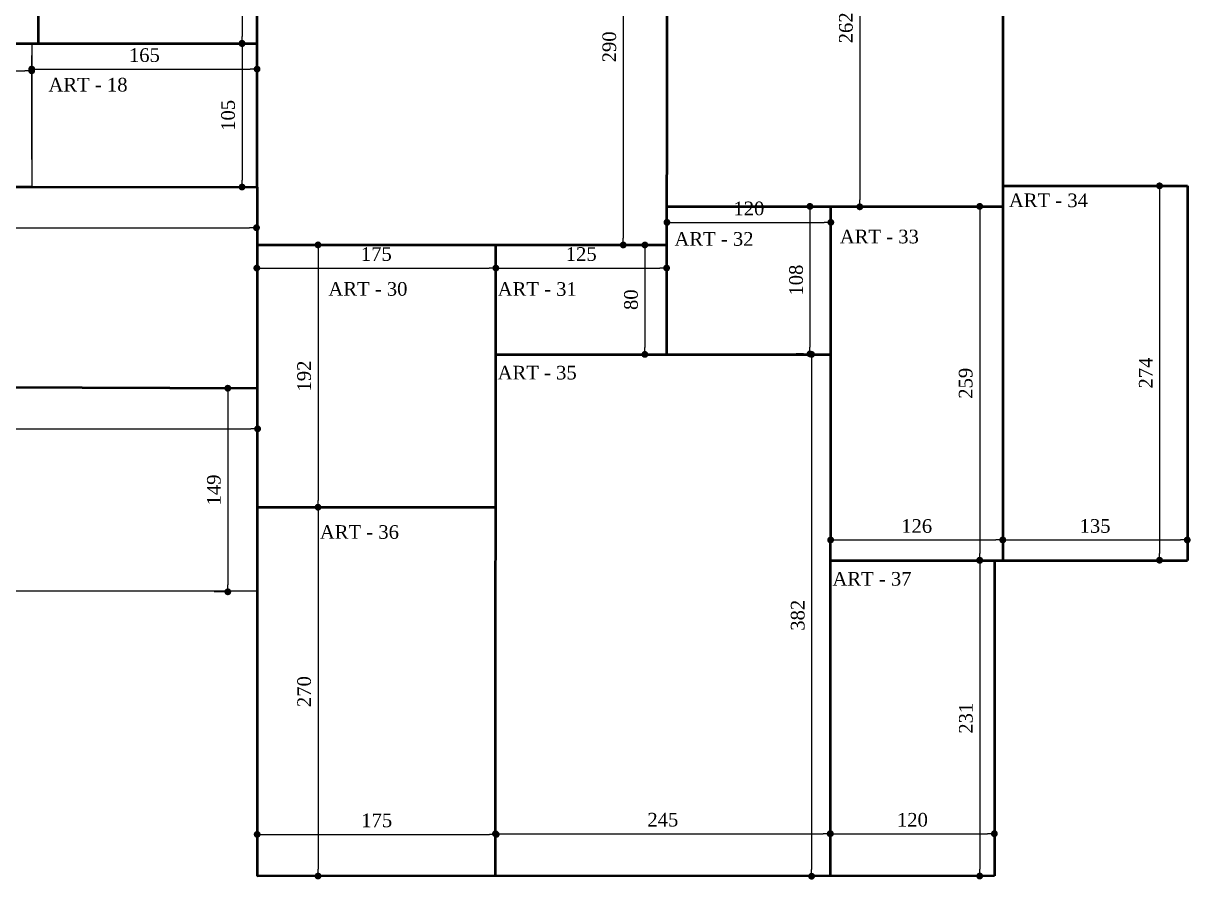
# Model space of a CAD drawing. Header units: centimetres. Extents: x -48696 to 156237, y -5617 to 29024.
# Drawn here: x 89852 to 90706, y 7364 to 7990 of the extents above; entities that cross this region are included whole.
import ezdxf

# ---------------------------------------------------------------- set-up
doc = ezdxf.new("R2010")
doc.units = ezdxf.units.CM
doc.layers.add('Parede Baixa', color=5, linetype='Continuous', lineweight=50)
doc.layers.add('Pilares Sub-solo', color=7, linetype='Continuous', lineweight=70)
doc.styles.add('Valéria', font='romantic.ttf', dxfattribs={"height": 10})
doc.dimstyles.new('Cota - 50', dxfattribs={"dimtxt": 10, "dimasz": 5, "dimexe": 10, "dimexo": 20, "dimgap": 5, "dimtad": 1, "dimtxsty": 'Valéria', "dimblk": 'DOT', "dimcen": 0, "dimclrd": 12, "dimclre": 12, "dimclrt": 2, "dimazin": 2, "dimtfac": 1, "dimtix": 1, "dimtmove": 0, "dimatfit": 3, "dimldrblk": 'DOT', "dimfxl": 1, "dimarcsym": 0})

# ---------------------------------------------------------------- blocks, each defined once
blk = doc.blocks.new('_Dot')
at = {"color": 0, "linetype": 'ByBlock', "lineweight": -2}
blk.add_line((-0.5, 0), (-1, 0), dxfattribs=at)
at = {"color": 0, "linetype": 'ByBlock', "const_width": 0.5}
blk.add_lwpolyline([(-0.25, 0, 1), (0.25, 0, 1)], format="xyb", close=True, dxfattribs=at)
blk = doc.blocks.new('*D1551')
at = {"color": 12, "lineweight": -2, "transparency": 16777216}
for p, q in [((89858.06, 7890.65), (89858.06, 7966.91)), ((90023.06, 7890.48), (90023.06, 7966.91)), ((89863.06, 7956.91), (90018.06, 7956.91))]:
    blk.add_line(p, q, dxfattribs=at)
at = {"layer": 'Defpoints', "color": 0, "transparency": 16777216}
for p in [(90023.06, 7956.91), (89858.06, 7870.65), (90023.06, 7870.48)]:
    blk.add_point(p, dxfattribs=at)
at = {"color": 12, "lineweight": -2, "transparency": 16777216, "xscale": 5, "yscale": 5, "zscale": 5, "rotation": 180}
blk.add_blockref('_Dot', (89858.06, 7956.91), dxfattribs=at)
at = {"color": 12, "lineweight": -2, "transparency": 16777216, "xscale": 5, "yscale": 5, "zscale": 5}
blk.add_blockref('_Dot', (90023.06, 7956.91), dxfattribs=at)
at = {"color": 2, "transparency": 16777216, "insert": (89940.56, 7967.1), "char_height": 10, "attachment_point": 5, "style": 'Valéria'}
blk.add_mtext('165', dxfattribs=at)
blk = doc.blocks.new('*D1552')
at = {"color": 12, "lineweight": -2, "transparency": 16777216}
for p, q in [((90068.06, 7828.23), (90077.67, 7828.23)), ((90067.67, 7823.23), (90067.67, 7641.23)), ((90067.95, 7636.23), (90077.67, 7636.23))]:
    blk.add_line(p, q, dxfattribs=at)
at = {"layer": 'Defpoints', "color": 0, "transparency": 16777216}
for p in [(90048.06, 7828.23), (90047.95, 7636.23), (90067.67, 7636.23)]:
    blk.add_point(p, dxfattribs=at)
at = {"color": 12, "lineweight": -2, "transparency": 16777216, "xscale": 5, "yscale": 5, "zscale": 5}
for p, rotation in [((90067.67, 7828.23), 90), ((90067.67, 7636.23), 270)]:
    blk.add_blockref('_Dot', p, dxfattribs=dict(at, rotation=rotation))
at = {"color": 2, "transparency": 16777216, "insert": (90057.51, 7732.23), "char_height": 10, "attachment_point": 5, "rotation": 90, "style": 'Valéria'}
blk.add_mtext('192', dxfattribs=at)
blk = doc.blocks.new('*D1557')
at = {"color": 12, "lineweight": -2, "transparency": 16777216}
for p, q in [((89557.08, 7955.83), (89557.08, 7945.66)), ((89562.08, 7955.66), (89853.08, 7955.66)), ((89858.08, 7955.65), (89858.08, 7945.66))]:
    blk.add_line(p, q, dxfattribs=at)
at = {"layer": 'Defpoints', "color": 0, "transparency": 16777216}
for p in [(89557.08, 7975.83), (89858.08, 7975.65), (89858.08, 7955.66)]:
    blk.add_point(p, dxfattribs=at)
at = {"color": 12, "lineweight": -2, "transparency": 16777216, "xscale": 5, "yscale": 5, "zscale": 5, "rotation": 180}
blk.add_blockref('_Dot', (89557.08, 7955.66), dxfattribs=at)
at = {"color": 12, "lineweight": -2, "transparency": 16777216, "xscale": 5, "yscale": 5, "zscale": 5}
blk.add_blockref('_Dot', (89858.08, 7955.66), dxfattribs=at)
at = {"color": 2, "transparency": 16777216, "insert": (89707.58, 7965.77), "char_height": 10, "attachment_point": 5, "style": 'Valéria'}
blk.add_mtext('301', dxfattribs=at)
blk = doc.blocks.new('*D1560')
at = {"color": 12, "lineweight": -2, "transparency": 16777216}
for p, q in [((90003.24, 8135.78), (90002.05, 8135.78)), ((90012.05, 8130.78), (90012.05, 7980.78)), ((90003.24, 7975.78), (90002.05, 7975.78))]:
    blk.add_line(p, q, dxfattribs=at)
at = {"layer": 'Defpoints', "color": 0, "transparency": 16777216}
for p in [(90023.24, 8135.78), (90012.05, 7975.78), (90023.24, 7975.78)]:
    blk.add_point(p, dxfattribs=at)
at = {"color": 12, "lineweight": -2, "transparency": 16777216, "xscale": 5, "yscale": 5, "zscale": 5}
for p, rotation in [((90012.05, 8135.78), 90), ((90012.05, 7975.78), 270)]:
    blk.add_blockref('_Dot', p, dxfattribs=dict(at, rotation=rotation))
at = {"color": 2, "transparency": 16777216, "insert": (90001.9, 8055.78), "char_height": 10, "attachment_point": 5, "rotation": 90, "style": 'Valéria'}
blk.add_mtext('160', dxfattribs=at)
blk = doc.blocks.new('*D1595')
at = {"color": 12, "lineweight": -2, "transparency": 16777216}
for p, q in [((90003.15, 7975.56), (90002.05, 7975.56)), ((90012.05, 7970.56), (90012.05, 7875.56)), ((90003.09, 7870.56), (90002.05, 7870.56))]:
    blk.add_line(p, q, dxfattribs=at)
at = {"layer": 'Defpoints', "color": 0, "transparency": 16777216}
for p in [(90023.15, 7975.56), (90012.05, 7870.56), (90023.09, 7870.56)]:
    blk.add_point(p, dxfattribs=at)
at = {"color": 12, "lineweight": -2, "transparency": 16777216, "xscale": 5, "yscale": 5, "zscale": 5}
for p, rotation in [((90012.05, 7975.56), 90), ((90012.05, 7870.56), 270)]:
    blk.add_blockref('_Dot', p, dxfattribs=dict(at, rotation=rotation))
at = {"color": 2, "transparency": 16777216, "insert": (90001.85, 7923.06), "char_height": 10, "attachment_point": 5, "rotation": 90, "style": 'Valéria'}
blk.add_mtext('105', dxfattribs=at)
blk = doc.blocks.new('*D1561')
at = {"color": 12, "lineweight": -2, "transparency": 16777216}
for p, q in [((89407.61, 7840.92), (89407.61, 7830.8)), ((89412.61, 7840.8), (90017.61, 7840.8)), ((90022.61, 7840.92), (90022.61, 7830.8))]:
    blk.add_line(p, q, dxfattribs=at)
at = {"layer": 'Defpoints', "color": 0, "transparency": 16777216}
for p in [(89407.61, 7860.92), (90022.61, 7860.92), (90022.61, 7840.8)]:
    blk.add_point(p, dxfattribs=at)
at = {"color": 12, "lineweight": -2, "transparency": 16777216, "xscale": 5, "yscale": 5, "zscale": 5, "rotation": 180}
blk.add_blockref('_Dot', (89407.61, 7840.8), dxfattribs=at)
at = {"color": 12, "lineweight": -2, "transparency": 16777216, "xscale": 5, "yscale": 5, "zscale": 5}
blk.add_blockref('_Dot', (90022.61, 7840.8), dxfattribs=at)
at = {"color": 2, "transparency": 16777216, "insert": (89715.11, 7850.99), "char_height": 10, "attachment_point": 5, "style": 'Valéria'}
blk.add_mtext('615', dxfattribs=at)
blk = doc.blocks.new('*D1563')
at = {"color": 12, "lineweight": -2, "transparency": 16777216}
for p, q in [((89496.46, 7705.64), (89496.46, 7683.56)), ((90023.45, 7705.33), (90023.45, 7683.56)), ((89501.46, 7693.56), (90018.45, 7693.56))]:
    blk.add_line(p, q, dxfattribs=at)
at = {"layer": 'Defpoints', "color": 0, "transparency": 16777216}
for p in [(89496.46, 7725.64), (90023.45, 7725.33), (90023.45, 7693.56)]:
    blk.add_point(p, dxfattribs=at)
at = {"color": 12, "lineweight": -2, "transparency": 16777216, "xscale": 5, "yscale": 5, "zscale": 5, "rotation": 180}
blk.add_blockref('_Dot', (89496.46, 7693.56), dxfattribs=at)
at = {"color": 12, "lineweight": -2, "transparency": 16777216, "xscale": 5, "yscale": 5, "zscale": 5}
blk.add_blockref('_Dot', (90023.45, 7693.56), dxfattribs=at)
at = {"color": 2, "transparency": 16777216, "insert": (89759.96, 7703.75), "char_height": 10, "attachment_point": 5, "style": 'Valéria'}
blk.add_mtext('527', dxfattribs=at)
blk = doc.blocks.new('*D1564')
at = {"color": 12, "lineweight": -2, "transparency": 16777216}
for p, q in [((90003.11, 7723.31), (89991.61, 7723.31)), ((90001.61, 7718.31), (90001.61, 7579.31)), ((90003.13, 7574.31), (89991.61, 7574.31))]:
    blk.add_line(p, q, dxfattribs=at)
at = {"layer": 'Defpoints', "color": 0, "transparency": 16777216}
for p in [(90023.11, 7723.31), (90001.61, 7574.31), (90023.13, 7574.31)]:
    blk.add_point(p, dxfattribs=at)
at = {"color": 12, "lineweight": -2, "transparency": 16777216, "xscale": 5, "yscale": 5, "zscale": 5}
for p, rotation in [((90001.61, 7723.31), 90), ((90001.61, 7574.31), 270)]:
    blk.add_blockref('_Dot', p, dxfattribs=dict(at, rotation=rotation))
at = {"color": 2, "transparency": 16777216, "insert": (89991.45, 7648.81), "char_height": 10, "attachment_point": 5, "rotation": 90, "style": 'Valéria'}
blk.add_mtext('149', dxfattribs=at)
blk = doc.blocks.new('*D1570')
at = {"color": 12, "lineweight": -2, "transparency": 16777216}
for p, q in [((90303.24, 8118.17), (90281.1, 8118.17)), ((90291.1, 8113.17), (90291.1, 7833.17)), ((90303.24, 7828.17), (90281.1, 7828.17))]:
    blk.add_line(p, q, dxfattribs=at)
at = {"layer": 'Defpoints', "color": 0, "transparency": 16777216}
for p in [(90323.24, 8118.17), (90291.1, 7828.17), (90323.24, 7828.17)]:
    blk.add_point(p, dxfattribs=at)
at = {"color": 12, "lineweight": -2, "transparency": 16777216, "xscale": 5, "yscale": 5, "zscale": 5}
for p, rotation in [((90291.1, 8118.17), 90), ((90291.1, 7828.17), 270)]:
    blk.add_blockref('_Dot', p, dxfattribs=dict(at, rotation=rotation))
at = {"color": 2, "transparency": 16777216, "insert": (90280.93, 7973.17), "char_height": 10, "attachment_point": 5, "rotation": 90, "style": 'Valéria'}
blk.add_mtext('290', dxfattribs=at)
blk = doc.blocks.new('*D1573')
at = {"color": 12, "lineweight": -2, "transparency": 16777216}
for p, q in [((90549, 8118.1), (90454.3, 8118.1)), ((90464.3, 8113.1), (90464.3, 7861.1)), ((90549, 7856.1), (90454.3, 7856.1))]:
    blk.add_line(p, q, dxfattribs=at)
at = {"layer": 'Defpoints', "color": 0, "transparency": 16777216}
for p in [(90569, 8118.1), (90464.3, 7856.1), (90569, 7856.1)]:
    blk.add_point(p, dxfattribs=at)
at = {"color": 12, "lineweight": -2, "transparency": 16777216, "xscale": 5, "yscale": 5, "zscale": 5}
for p, rotation in [((90464.3, 8118.1), 90), ((90464.3, 7856.1), 270)]:
    blk.add_blockref('_Dot', p, dxfattribs=dict(at, rotation=rotation))
at = {"color": 2, "transparency": 16777216, "insert": (90454.15, 7987.1), "char_height": 10, "attachment_point": 5, "rotation": 90, "style": 'Valéria'}
blk.add_mtext('262', dxfattribs=at)
blk = doc.blocks.new('*D1575')
at = {"color": 12, "lineweight": -2, "transparency": 16777216}
for p, q in [((90684.07, 7871.43), (90673.73, 7871.43)), ((90683.73, 7866.43), (90683.73, 7602.43)), ((90684.07, 7597.43), (90673.73, 7597.43))]:
    blk.add_line(p, q, dxfattribs=at)
at = {"layer": 'Defpoints', "color": 0, "transparency": 16777216}
for p in [(90704.07, 7871.43), (90683.73, 7597.43), (90704.07, 7597.43)]:
    blk.add_point(p, dxfattribs=at)
at = {"color": 12, "lineweight": -2, "transparency": 16777216, "xscale": 5, "yscale": 5, "zscale": 5}
for p, rotation in [((90683.73, 7871.43), 90), ((90683.73, 7597.43), 270)]:
    blk.add_blockref('_Dot', p, dxfattribs=dict(at, rotation=rotation))
at = {"color": 2, "transparency": 16777216, "insert": (90673.63, 7734.43), "char_height": 10, "attachment_point": 5, "rotation": 90, "style": 'Valéria'}
blk.add_mtext('274', dxfattribs=at)
blk = doc.blocks.new('*D1576')
at = {"color": 12, "lineweight": -2, "transparency": 16777216}
for p, q in [((90569, 7617.25), (90569, 7622.25)), ((90704, 7617.25), (90704, 7622.25)), ((90574, 7612.25), (90699, 7612.25))]:
    blk.add_line(p, q, dxfattribs=at)
at = {"layer": 'Defpoints', "color": 0, "transparency": 16777216}
for p in [(90704, 7612.25), (90569, 7597.25), (90704, 7597.25)]:
    blk.add_point(p, dxfattribs=at)
at = {"color": 12, "lineweight": -2, "transparency": 16777216, "xscale": 5, "yscale": 5, "zscale": 5, "rotation": 180}
blk.add_blockref('_Dot', (90569, 7612.25), dxfattribs=at)
at = {"color": 12, "lineweight": -2, "transparency": 16777216, "xscale": 5, "yscale": 5, "zscale": 5}
blk.add_blockref('_Dot', (90704, 7612.25), dxfattribs=at)
at = {"color": 2, "transparency": 16777216, "insert": (90636.5, 7622.44), "char_height": 10, "attachment_point": 5, "style": 'Valéria'}
blk.add_mtext('135', dxfattribs=at)
blk = doc.blocks.new('*D1577')
at = {"color": 12, "lineweight": -2, "transparency": 16777216}
for p, q in [((90442.93, 7617.19), (90442.93, 7622.25)), ((90568.93, 7617.12), (90568.93, 7622.25)), ((90447.93, 7612.25), (90563.93, 7612.25))]:
    blk.add_line(p, q, dxfattribs=at)
at = {"layer": 'Defpoints', "color": 0, "transparency": 16777216}
for p in [(90568.93, 7612.25), (90442.93, 7597.19), (90568.93, 7597.12)]:
    blk.add_point(p, dxfattribs=at)
at = {"color": 12, "lineweight": -2, "transparency": 16777216, "xscale": 5, "yscale": 5, "zscale": 5, "rotation": 180}
blk.add_blockref('_Dot', (90442.93, 7612.25), dxfattribs=at)
at = {"color": 12, "lineweight": -2, "transparency": 16777216, "xscale": 5, "yscale": 5, "zscale": 5}
blk.add_blockref('_Dot', (90568.93, 7612.25), dxfattribs=at)
at = {"color": 2, "transparency": 16777216, "insert": (90505.93, 7622.39), "char_height": 10, "attachment_point": 5, "style": 'Valéria'}
blk.add_mtext('126', dxfattribs=at)
blk = doc.blocks.new('*D1578')
at = {"color": 12, "lineweight": -2, "transparency": 16777216}
for p, q in [((90549, 7856.43), (90542.08, 7856.43)), ((90552.08, 7851.43), (90552.08, 7602.43)), ((90549, 7597.43), (90542.08, 7597.43))]:
    blk.add_line(p, q, dxfattribs=at)
at = {"layer": 'Defpoints', "color": 0, "transparency": 16777216}
for p in [(90569, 7856.43), (90552.08, 7597.43), (90569, 7597.43)]:
    blk.add_point(p, dxfattribs=at)
at = {"color": 12, "lineweight": -2, "transparency": 16777216, "xscale": 5, "yscale": 5, "zscale": 5}
for p, rotation in [((90552.08, 7856.43), 90), ((90552.08, 7597.43), 270)]:
    blk.add_blockref('_Dot', p, dxfattribs=dict(at, rotation=rotation))
at = {"color": 2, "transparency": 16777216, "insert": (90541.83, 7726.93), "char_height": 10, "attachment_point": 5, "rotation": 90, "style": 'Valéria'}
blk.add_mtext('259', dxfattribs=at)
blk = doc.blocks.new('*D1579')
at = {"color": 12, "lineweight": -2, "transparency": 16777216}
for p, q in [((90323.09, 7836.43), (90323.09, 7834.74)), ((90328.09, 7844.74), (90438.09, 7844.74)), ((90443.09, 7836.43), (90443.09, 7834.74))]:
    blk.add_line(p, q, dxfattribs=at)
at = {"layer": 'Defpoints', "color": 0, "transparency": 16777216}
for p in [(90323.09, 7856.43), (90443.09, 7856.43), (90443.09, 7844.74)]:
    blk.add_point(p, dxfattribs=at)
at = {"color": 12, "lineweight": -2, "transparency": 16777216, "xscale": 5, "yscale": 5, "zscale": 5, "rotation": 180}
blk.add_blockref('_Dot', (90323.09, 7844.74), dxfattribs=at)
at = {"color": 12, "lineweight": -2, "transparency": 16777216, "xscale": 5, "yscale": 5, "zscale": 5}
blk.add_blockref('_Dot', (90443.09, 7844.74), dxfattribs=at)
at = {"color": 2, "transparency": 16777216, "insert": (90383.09, 7854.85), "char_height": 10, "attachment_point": 5, "style": 'Valéria'}
blk.add_mtext('120', dxfattribs=at)
blk = doc.blocks.new('*D1580')
at = {"color": 12, "lineweight": -2, "transparency": 16777216}
for p, q in [((90423.09, 7856.43), (90417.8, 7856.43)), ((90427.8, 7851.43), (90427.8, 7753.43)), ((90423.09, 7748.43), (90417.8, 7748.43))]:
    blk.add_line(p, q, dxfattribs=at)
at = {"layer": 'Defpoints', "color": 0, "transparency": 16777216}
for p in [(90443.09, 7856.43), (90427.8, 7748.43), (90443.09, 7748.43)]:
    blk.add_point(p, dxfattribs=at)
at = {"color": 12, "lineweight": -2, "transparency": 16777216, "xscale": 5, "yscale": 5, "zscale": 5}
for p, rotation in [((90427.8, 7856.43), 90), ((90427.8, 7748.43), 270)]:
    blk.add_blockref('_Dot', p, dxfattribs=dict(at, rotation=rotation))
at = {"color": 2, "transparency": 16777216, "insert": (90417.69, 7802.43), "char_height": 10, "attachment_point": 5, "rotation": 90, "style": 'Valéria'}
blk.add_mtext('108', dxfattribs=at)
blk = doc.blocks.new('*D1599')
at = {"color": 12, "lineweight": -2, "transparency": 16777216}
for p, q in [((90423.02, 7748.09), (90419, 7748.09)), ((90429, 7743.09), (90429, 7371.09)), ((90423.02, 7366.09), (90419, 7366.09))]:
    blk.add_line(p, q, dxfattribs=at)
at = {"layer": 'Defpoints', "color": 0, "transparency": 16777216}
for p in [(90443.02, 7748.09), (90429, 7366.09), (90443.02, 7366.09)]:
    blk.add_point(p, dxfattribs=at)
at = {"color": 12, "lineweight": -2, "transparency": 16777216, "xscale": 5, "yscale": 5, "zscale": 5}
for p, rotation in [((90429, 7748.09), 90), ((90429, 7366.09), 270)]:
    blk.add_blockref('_Dot', p, dxfattribs=dict(at, rotation=rotation))
at = {"color": 2, "transparency": 16777216, "insert": (90418.9, 7557.09), "char_height": 10, "attachment_point": 5, "rotation": 90, "style": 'Valéria'}
blk.add_mtext('382', dxfattribs=at)
blk = doc.blocks.new('*D1581')
at = {"color": 12, "lineweight": -2, "transparency": 16777216}
for p, q in [((90197.58, 7386.22), (90197.58, 7407.23)), ((90442.58, 7386.08), (90442.58, 7407.23)), ((90202.58, 7397.23), (90437.58, 7397.23))]:
    blk.add_line(p, q, dxfattribs=at)
at = {"layer": 'Defpoints', "color": 0, "transparency": 16777216}
for p in [(90442.58, 7397.23), (90197.58, 7366.22), (90442.58, 7366.08)]:
    blk.add_point(p, dxfattribs=at)
at = {"color": 12, "lineweight": -2, "transparency": 16777216, "xscale": 5, "yscale": 5, "zscale": 5, "rotation": 180}
blk.add_blockref('_Dot', (90197.58, 7397.23), dxfattribs=at)
at = {"color": 12, "lineweight": -2, "transparency": 16777216, "xscale": 5, "yscale": 5, "zscale": 5}
blk.add_blockref('_Dot', (90442.58, 7397.23), dxfattribs=at)
at = {"color": 2, "transparency": 16777216, "insert": (90320.08, 7407.42), "char_height": 10, "attachment_point": 5, "style": 'Valéria'}
blk.add_mtext('245', dxfattribs=at)
blk = doc.blocks.new('*D1600')
at = {"color": 12, "lineweight": -2, "transparency": 16777216}
for p, q in [((90442.8, 7386.26), (90442.8, 7407.23)), ((90562.8, 7386.19), (90562.8, 7407.23)), ((90447.8, 7397.23), (90557.8, 7397.23))]:
    blk.add_line(p, q, dxfattribs=at)
at = {"layer": 'Defpoints', "color": 0, "transparency": 16777216}
for p in [(90562.8, 7397.23), (90442.8, 7366.26), (90562.8, 7366.19)]:
    blk.add_point(p, dxfattribs=at)
at = {"color": 12, "lineweight": -2, "transparency": 16777216, "xscale": 5, "yscale": 5, "zscale": 5, "rotation": 180}
blk.add_blockref('_Dot', (90442.8, 7397.23), dxfattribs=at)
at = {"color": 12, "lineweight": -2, "transparency": 16777216, "xscale": 5, "yscale": 5, "zscale": 5}
blk.add_blockref('_Dot', (90562.8, 7397.23), dxfattribs=at)
at = {"color": 2, "transparency": 16777216, "insert": (90502.8, 7407.34), "char_height": 10, "attachment_point": 5, "style": 'Valéria'}
blk.add_mtext('120', dxfattribs=at)
blk = doc.blocks.new('*D1601')
at = {"color": 12, "lineweight": -2, "transparency": 16777216}
for p, q in [((90542.93, 7597.24), (90542.08, 7597.24)), ((90552.08, 7592.24), (90552.08, 7371.24)), ((90543.03, 7366.24), (90542.08, 7366.24))]:
    blk.add_line(p, q, dxfattribs=at)
at = {"layer": 'Defpoints', "color": 0, "transparency": 16777216}
for p in [(90562.93, 7597.24), (90552.08, 7366.24), (90563.03, 7366.24)]:
    blk.add_point(p, dxfattribs=at)
at = {"color": 12, "lineweight": -2, "transparency": 16777216, "xscale": 5, "yscale": 5, "zscale": 5}
for p, rotation in [((90552.08, 7597.24), 90), ((90552.08, 7366.24), 270)]:
    blk.add_blockref('_Dot', p, dxfattribs=dict(at, rotation=rotation))
at = {"color": 2, "transparency": 16777216, "insert": (90541.98, 7481.74), "char_height": 10, "attachment_point": 5, "rotation": 90, "style": 'Valéria'}
blk.add_mtext('231', dxfattribs=at)
blk = doc.blocks.new('*D1582')
at = {"color": 12, "lineweight": -2, "transparency": 16777216}
for p, q in [((90202.85, 7811.29), (90317.85, 7811.29)), ((90197.85, 7808.21), (90197.85, 7801.29)), ((90322.85, 7808.21), (90322.85, 7801.29))]:
    blk.add_line(p, q, dxfattribs=at)
at = {"layer": 'Defpoints', "color": 0, "transparency": 16777216}
for p in [(90197.85, 7828.21), (90322.85, 7828.21), (90322.85, 7811.29)]:
    blk.add_point(p, dxfattribs=at)
at = {"color": 12, "lineweight": -2, "transparency": 16777216, "xscale": 5, "yscale": 5, "zscale": 5, "rotation": 180}
blk.add_blockref('_Dot', (90197.85, 7811.29), dxfattribs=at)
at = {"color": 12, "lineweight": -2, "transparency": 16777216, "xscale": 5, "yscale": 5, "zscale": 5}
blk.add_blockref('_Dot', (90322.85, 7811.29), dxfattribs=at)
at = {"color": 2, "transparency": 16777216, "insert": (90260.35, 7821.48), "char_height": 10, "attachment_point": 5, "style": 'Valéria'}
blk.add_mtext('125', dxfattribs=at)
blk = doc.blocks.new('*D1583')
at = {"color": 12, "lineweight": -2, "transparency": 16777216}
for p, q in [((90027.85, 7811.29), (90192.85, 7811.29)), ((90022.85, 7808.21), (90022.85, 7801.29)), ((90197.85, 7808.21), (90197.85, 7801.29))]:
    blk.add_line(p, q, dxfattribs=at)
at = {"layer": 'Defpoints', "color": 0, "transparency": 16777216}
for p in [(90022.85, 7828.21), (90197.85, 7828.21), (90197.85, 7811.29)]:
    blk.add_point(p, dxfattribs=at)
at = {"color": 12, "lineweight": -2, "transparency": 16777216, "xscale": 5, "yscale": 5, "zscale": 5, "rotation": 180}
blk.add_blockref('_Dot', (90022.85, 7811.29), dxfattribs=at)
at = {"color": 12, "lineweight": -2, "transparency": 16777216, "xscale": 5, "yscale": 5, "zscale": 5}
blk.add_blockref('_Dot', (90197.85, 7811.29), dxfattribs=at)
at = {"color": 2, "transparency": 16777216, "insert": (90110.35, 7821.48), "char_height": 10, "attachment_point": 5, "style": 'Valéria'}
blk.add_mtext('175', dxfattribs=at)
blk = doc.blocks.new('*D1584')
at = {"color": 12, "lineweight": -2, "transparency": 16777216}
for p, q in [((90043.13, 7636.22), (90077.67, 7636.22)), ((90067.67, 7631.22), (90067.67, 7371.22)), ((90043.13, 7366.22), (90077.67, 7366.22))]:
    blk.add_line(p, q, dxfattribs=at)
at = {"layer": 'Defpoints', "color": 0, "transparency": 16777216}
for p in [(90023.13, 7636.22), (90023.13, 7366.22), (90067.67, 7366.22)]:
    blk.add_point(p, dxfattribs=at)
at = {"color": 12, "lineweight": -2, "transparency": 16777216, "xscale": 5, "yscale": 5, "zscale": 5}
for p, rotation in [((90067.67, 7636.22), 90), ((90067.67, 7366.22), 270)]:
    blk.add_blockref('_Dot', p, dxfattribs=dict(at, rotation=rotation))
at = {"color": 2, "transparency": 16777216, "insert": (90057.56, 7501.22), "char_height": 10, "attachment_point": 5, "rotation": 90, "style": 'Valéria'}
blk.add_mtext('270', dxfattribs=at)
blk = doc.blocks.new('*D1585')
at = {"color": 12, "lineweight": -2, "transparency": 16777216}
for p, q in [((90023.13, 7386.22), (90023.13, 7406.72)), ((90198.13, 7386.22), (90198.13, 7406.72)), ((90028.13, 7396.72), (90193.13, 7396.72))]:
    blk.add_line(p, q, dxfattribs=at)
at = {"layer": 'Defpoints', "color": 0, "transparency": 16777216}
for p in [(90198.13, 7396.72), (90023.13, 7366.22), (90198.13, 7366.22)]:
    blk.add_point(p, dxfattribs=at)
at = {"color": 12, "lineweight": -2, "transparency": 16777216, "xscale": 5, "yscale": 5, "zscale": 5, "rotation": 180}
blk.add_blockref('_Dot', (90023.13, 7396.72), dxfattribs=at)
at = {"color": 12, "lineweight": -2, "transparency": 16777216, "xscale": 5, "yscale": 5, "zscale": 5}
blk.add_blockref('_Dot', (90198.13, 7396.72), dxfattribs=at)
at = {"color": 2, "transparency": 16777216, "insert": (90110.63, 7406.92), "char_height": 10, "attachment_point": 5, "style": 'Valéria'}
blk.add_mtext('175', dxfattribs=at)
blk = doc.blocks.new('*D1662')
at = {"color": 12, "lineweight": -2, "transparency": 16777216}
for p, q in [((90303.24, 7828.17), (90296.94, 7828.17)), ((90306.94, 7823.17), (90306.94, 7753.06)), ((90303.26, 7748.06), (90296.94, 7748.06))]:
    blk.add_line(p, q, dxfattribs=at)
at = {"layer": 'Defpoints', "color": 0, "transparency": 16777216}
for p in [(90323.24, 7828.17), (90306.94, 7748.06), (90323.26, 7748.06)]:
    blk.add_point(p, dxfattribs=at)
at = {"color": 12, "lineweight": -2, "transparency": 16777216, "xscale": 5, "yscale": 5, "zscale": 5}
for p, rotation in [((90306.94, 7828.17), 90), ((90306.94, 7748.06), 270)]:
    blk.add_blockref('_Dot', p, dxfattribs=dict(at, rotation=rotation))
at = {"color": 2, "transparency": 16777216, "insert": (90296.83, 7788.12), "char_height": 10, "attachment_point": 5, "rotation": 90, "style": 'Valéria'}
blk.add_mtext('80', dxfattribs=at)

msp = doc.modelspace()

# ---------------------------------------------------------------- linework, layer by layer
at = {"color": 5}
for p, q in [((89858.17401, 7975.65492), (89858.11277, 7870.65494)), ((90023.13467, 7574.74626), (89496.36725, 7575.05349))]:
    msp.add_line(p, q, dxfattribs=at)
for p, q in [((90023.08089, 7804.6065), (90023.08089, 7797.25094)), ((90442.73076, 7612.26431), (90442.73075, 7612.26431))]:
    msp.add_line(p, q)
at = {"layer": 'Parede Baixa'}
for p, q in [((89863.12175, 7975.65204), (89863.33182, 8335.83205)), ((90023.08964, 7870.55872), (90023.36099, 8335.78552)), ((90323.02879, 7748.0634), (90323.24466, 8118.17474)), ((90568.99693, 8118.10328), (90568.99693, 7597.24522)), ((89557.08438, 7975.83054), (90023.15088, 7975.5587)), ((89407.61467, 7870.9177), (89858.11277, 7870.65494)), ((89858.06051, 7870.65497), (90023.08964, 7870.55872)), ((90023.08964, 7870.55872), (90023.16641, 7366.19323)), ((90568.99693, 7871.42972), (90704.07125, 7871.42972)), ((90704.07125, 7871.42972), (90704.07125, 7597.30281)), ((90323.09199, 7856.42972), (90568.99693, 7856.42972)), ((90442.79558, 7366.25711), (90443.08147, 7856.42972)), ((90023.09608, 7828.262), (90323.07551, 7828.17477)), ((90197.5814, 7366.21978), (90197.85086, 7828.21119)), ((90197.79301, 7748.03765), (90443.01828, 7748.08807)), ((89241.25699, 7726.76989), (90023.11206, 7723.31325)), ((90023.12531, 7636.22438), (90197.7389, 7636.26028)), ((90442.93027, 7597.19148), (90704.07125, 7597.30281)), ((90562.93032, 7597.24264), (90562.79561, 7366.27537)), ((90562.79561, 7366.27537), (90023.16641, 7366.19323))]:
    msp.add_line(p, q, dxfattribs=at)

# ---------------------------------------------------------------- texts
at = {"layer": 'Pilares Sub-solo', "color": 7, "char_height": 10, "attachment_point": 1, "style": 'Valéria'}
for s, insert in [('{\\C1;ART - 18}', (89870.33409, 7950.49959)), ('{\\C1;ART - 34}', (90573.43386, 7865.84962)), ('{\\C1;ART - 32}', (90328.58832, 7837.6032)), ('{\\C1;ART - 33}', (90449.6296, 7839.3679)), ('{\\C1;ART - 30}', (90075.23986, 7801.0209)), ('{\\C1;ART - 31}', (90199.18284, 7800.94861)), ('{\\C1;ART - 35}', (90199.14712, 7739.71382)), ('{\\C1;ART - 36}', (90069.02486, 7623.07227)), ('{\\C1;ART - 37}', (90444.27326, 7588.80378))]:
    msp.add_mtext_dynamic_manual_height_columns(s, width=228.393323, gutter_width=50, heights=[9.00998], dxfattribs=dict(at, insert=insert))

# ---------------------------------------------------------------- dimensions: what is measured, and where the dimension line sits
for base, p1, p2, picture, middle in [((90012.04525, 7975.78114), (90023.24433, 8135.78114), (90023.24433, 7975.78114), '*D1560', (90001.89732, 8055.78114)), ((90291.09935, 7828.17474), (90323.24466, 8118.17474), (90323.24466, 7828.17474), '*D1570', (90280.92924, 7973.17474)), ((90464.29856, 7856.10326), (90568.99693, 8118.10328), (90568.99693, 7856.10326), '*D1573', (90454.15063, 7987.10327)), ((90012.04525, 7870.55872), (90023.15088, 7975.5587), (90023.08964, 7870.55872), '*D1595', (90001.85294, 7923.05871)), ((90683.73072, 7597.42972), (90704.07125, 7871.42972), (90704.07125, 7597.42972), '*D1575', (90673.62717, 7734.42972)), ((90427.79814, 7748.42972), (90443.09201, 7856.42972), (90443.09201, 7748.42972), '*D1580', (90417.68719, 7802.42972)), ((90552.07953, 7597.42972), (90568.99693, 7856.42972), (90568.99693, 7597.42972), '*D1578', (90541.82805, 7726.92972)), ((90067.66894, 7636.22948), (90048.06496, 7828.22945), (90047.95297, 7636.22948), '*D1552', (90057.50622, 7732.22947)), ((90428.99972, 7366.08807), (90443.01828, 7748.08807), (90443.01828, 7366.08807), '*D1599', (90418.89617, 7557.08807)), ((90001.60896, 7574.3117), (90023.11206, 7723.31325), (90023.13474, 7574.3117), '*D1564', (89991.44624, 7648.81247)), ((90067.66894, 7366.22438), (90023.12531, 7636.22438), (90023.12531, 7366.22438), '*D1584', (90057.55799, 7501.22438)), ((90552.07953, 7366.24266), (90562.93032, 7597.24264), (90563.0288, 7366.24266), '*D1601', (90541.97597, 7481.74265))]:
    dim = msp.add_linear_dim(base=base, p1=p1, p2=p2, angle=90, dimstyle='Cota - 50', override={"dimtxsty": 'Valéria'})
    dim.commit()
    dim.dimension.update_dxf_attribs({"geometry": picture, "text_midpoint": middle})
for base, p1, p2, picture, middle in [((89858.08433, 7955.65938), (89557.08438, 7975.83054), (89858.08433, 7975.65498), '*D1557', (89707.58436, 7965.77033)), ((90023.06041, 7956.90916), (89858.06051, 7870.65497), (90023.06041, 7870.47661), '*D1551', (89940.56046, 7967.10146)), ((90022.61467, 7840.79885), (89407.61467, 7860.91769), (90022.61467, 7860.91769), '*D1561', (89715.11467, 7850.99116)), ((90443.09201, 7844.74202), (90323.09199, 7856.42972), (90443.09201, 7856.42972), '*D1579', (90383.092, 7854.85297)), ((90197.85086, 7811.28838), (90022.85086, 7828.21119), (90197.85086, 7828.21119), '*D1583', (90110.35086, 7821.48069)), ((90322.85086, 7811.28838), (90197.85086, 7828.21119), (90322.85086, 7828.21119), '*D1582', (90260.35086, 7821.48069)), ((90023.45499, 7693.55558), (89496.45508, 7725.64164), (90023.45499, 7725.33427), '*D1563', (89759.95504, 7703.74789)), ((90568.93025, 7612.24522), (90442.93027, 7597.19148), (90568.93025, 7597.11799), '*D1577', (90505.93026, 7622.39315)), ((90703.99693, 7612.24522), (90568.99693, 7597.24522), (90703.99693, 7597.24522), '*D1576', (90636.49693, 7622.43753)), ((90198.12531, 7396.72277), (90023.12531, 7366.22438), (90198.12531, 7366.21986), '*D1585', (90110.62531, 7406.91507)), ((90442.58136, 7397.22575), (90197.5814, 7366.21978), (90442.58136, 7366.07688), '*D1581', (90320.08138, 7407.41806)), ((90562.79556, 7397.22575), (90442.79558, 7366.25711), (90562.79556, 7366.18712), '*D1600', (90502.79557, 7407.3367))]:
    dim = msp.add_linear_dim(base=base, p1=p1, p2=p2, dimstyle='Cota - 50', override={"dimtxsty": 'Valéria'})
    dim.commit()
    dim.dimension.update_dxf_attribs({"geometry": picture, "text_midpoint": middle})
dim = msp.add_linear_dim(base=(90306.93681, 7748.06345), p1=(90323.24466, 7828.17474), p2=(90323.26113, 7748.06345), angle=90, text='80', dimstyle='Cota - 50')
dim.commit()
dim.dimension.update_dxf_attribs({"geometry": '*D1662', "text_midpoint": (90296.82586, 7788.11909)})

doc.saveas('drawing.dxf')
